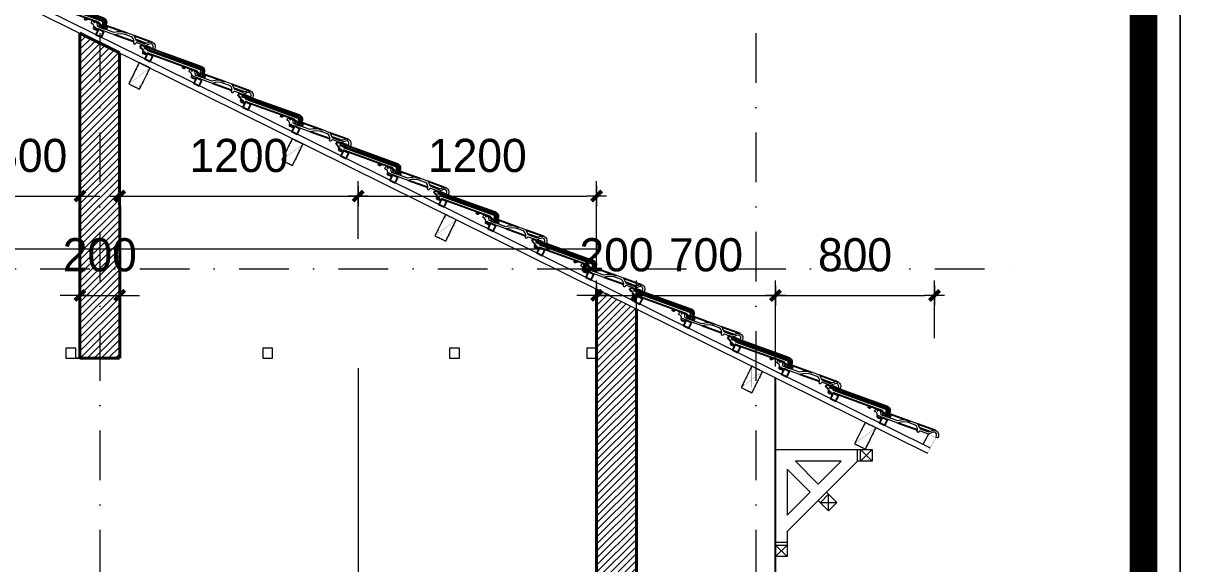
# Model space of a CAD drawing. Header units: millimetres. Extents: x 615730 to 2792744, y 139412 to 597571.
# Drawn here: x 819161 to 825039, y 293660 to 296380 of the extents above; entities that cross this region are included whole.
import ezdxf

# ---------------------------------------------------------------- set-up
doc = ezdxf.new("R2010")
doc.units = ezdxf.units.MM
doc.header["$MEASUREMENT"] = 0
doc.header["$PDMODE"] = 34
doc.linetypes.add('DASHDOT', pattern=[1, 0.5, -0.25, 0, -0.25])
doc.layers.get('0').update_dxf_attribs({"lineweight": 5})
for name, color, linetype, lineweight in [('4', 4, 'Continuous', 18), ('B', 4, 'Continuous', 18), ('HATCH', 42, 'Continuous', 5), ('KITCHEN', 4, 'Continuous', 20), ('KT', 148, 'Continuous', 18), ('NETNGOAITUONG', 1, 'Continuous', 40), ('thay', 7, 'Continuous', 15), ('TIM TRUC', 149, 'DASHDOT', 9), ('VLIEU', 250, 'Continuous', 9)]:
    doc.layers.add(name, color=color, linetype=linetype, lineweight=lineweight)
for name, color, linetype in [('5', 42, 'Continuous'), ('7', 7, 'Continuous'), ('H', 252, 'Continuous'), ('noi that', 29, 'Continuous'), ('NOITHAT', 144, 'Continuous'), ('VL', 155, 'Continuous')]:
    doc.layers.add(name, color=color, linetype=linetype)
doc.styles.add('VNI-AVO', font='vni-roms.shx')
doc.dimstyles.new('1-50b', dxfattribs={"dimtxt": 167, "dimasz": 50, "dimexe": 75, "dimexo": 150, "dimgap": 120, "dimtad": 1, "dimdec": 0, "dimzin": 12, "dimtxsty": 'VNI-AVO', "dimblk": ']', "dimcen": 0, "dimdle": 50, "dimclrd": 252, "dimclre": 252, "dimclrt": 2, "dimadec": 0, "dimazin": 0, "dimtfac": 1, "dimtdec": 0, "dimtix": 1, "dimtmove": 2, "dimatfit": 0, "dimldrblk": 'OPEN90', "dimfxl": 1, "dimlwd": -1, "dimlwe": -1, "dimarcsym": 0})
pattern_1 = [(45, (135388.969, 2621.688), (-17.6776695, 17.6776695), [])]

# ---------------------------------------------------------------- blocks, each defined once
blk = doc.blocks.new('NGOI-TAY')
at = {"layer": '4'}
blk.add_line((-73902.7, 12423.6), (-73819, 12456.5), dxfattribs=at)
for points in [[(-73990.1, 12399.9), (-73962.2, 12410.9, -0.176175), (-73903.7, 12412.4), (-73810.7, 12449, -0.414214), (-73809.5, 12451.6), (-73802.1, 12454.6, -0.327197), (-73788.2, 12474), (-73791.2, 12481.4), (-73792.1, 12481.1), (-73794.6, 12487.6), (-73798.4, 12486.1, 0.414214), (-73801.2, 12479.6, -1), (-73805.8, 12477.8, 0.783018), (-73815.5, 12476.5), (-73819, 12456.5)], [(-74014.4, 12379.6), (-74003.1, 12405.6), (-73965.9, 12420.2, -0.162278), (-73902.7, 12423.6, -3.222119)], [(-74056.3, 12363.2, 0.03122), (-74077.6, 12370.9, 0.652394), (-74104.7, 12338.7), (-74105.6, 12338.4), (-74103.8, 12333.7, -0.414214), (-74102.5, 12333.1, 0.414214), (-74099.9, 12332), (-74095.2, 12333.8, 0.414214), (-74094.1, 12336.4), (-74096.6, 12345.4, -0.58715), (-74080.4, 12361.3, -0.037186), (-74056.5, 12352.3), (-74015.4, 12368.5, -0.414214), (-74008.9, 12365.7, 0.414214), (-74002.4, 12362.8, 0.414214), (-73999.6, 12369.3, -0.162278), (-74000.4, 12385.1), (-73997.6, 12391.6, -0.162278), (-73990.1, 12399.9)]]:
    blk.add_lwpolyline(points, format="xyb", dxfattribs=at)
blk.add_lwpolyline([(-74014.4, 12379.6), (-74056.3, 12363.2)], dxfattribs=at)
at = {"layer": '5'}
for p, q in [((-73621.3, 12588.9), (-73849.2, 12499.2)), ((-73580.4, 12594.2), (-73845.5, 12489.9)), ((-73583.3, 12587.7), (-73844.9, 12484.8)), ((-73597.3, 12599.4), (-73608.5, 12595)), ((-73602.9, 12594), (-73550.8, 12614.5)), ((-73567.3, 12580), (-73559.9, 12582.9)), ((-73546, 12602.4), (-73550.8, 12614.5)), ((-73825.9, 12476.1), (-73580.6, 12572.7)), ((-73862.5, 12467.1), (-73863.4, 12466.7)), ((-73857.2, 12450.9), (-73863.4, 12466.7)), ((-73856.3, 12451.3), (-73862.5, 12467.1)), ((-73856.1, 12451.4), (-73858.6, 12483.5)), ((-73845.7, 12449), (-73848.6, 12484.7)), ((-74003.1, 12405.6), (-74092.4, 12370.4)), ((-74001.4, 12374), (-73903.7, 12412.4)), ((-73856.1, 12451.4), (-73857.2, 12450.9)), ((-73857.2, 12450.9), (-73855.4, 12446.3)), ((-73851.5, 12444.6), (-73846.8, 12446.4)), ((-74060.2, 12364.8), (-74012.7, 12383.5))]:
    blk.add_line(p, q, dxfattribs=at)
for points in [[(-73855.4, 12494.6), (-73602.9, 12594, 0.414214), (-73602.4, 12595.3, -0.414214), (-73601.8, 12596.6)], [(-73570.6, 12609.9), (-73597.4, 12599.4, 1)], [(-73559.9, 12582.9), (-73557.7, 12577.4, -0.414214), (-73559.4, 12573.5), (-73573.4, 12568, -0.300021), (-73576.6, 12568.7), (-73580.6, 12572.7)], [(-73568.5, 12577.4), (-73568.5, 12572, -0.31059), (-73570.6, 12569.1, -1.592487)], [(-73846.9, 12446.4), (-73834.2, 12451.4, 0.306678), (-73831, 12456), (-73829, 12471.5, -0.306678), (-73825.9, 12476.1)], [(-73845.7, 12449, -0.25674), (-73829.3, 12469.6)], [(-73802.1, 12454.6), (-73799.9, 12449, -0.414214), (-73801.6, 12445.1), (-73815.6, 12439.6, -0.300021), (-73818.8, 12440.3), (-73822.7, 12444.3)]]:
    blk.add_lwpolyline(points, format="xyb", dxfattribs=at)
for points in [[(-73552.5, 12616), (-73601.8, 12596.6)], [(-73597.3, 12599.4), (-73570.6, 12609.9)], [(-73570.1, 12609), (-73566.5, 12599.7), (-73580.4, 12594.2), (-73583.3, 12587.7)], [(-73798.4, 12486.1), (-73828.1, 12474.4)], [(-73863.5, 12460.5), (-73965.9, 12420.2)], [(-73868.2, 12458.7), (-73863.6, 12438.9)]]:
    blk.add_lwpolyline(points, dxfattribs=at)
for centre, radius, start, end in [((-73566.6, 12578.2), 2, 111.47712, 201.47712), ((-73539.7, 12583.2), 20.2, 108.26515, 180.73683), ((-73841.9, 12477.2), 23, 114.33079, 206.11049), ((-73843.7, 12485.3), 15, 111.47712, 186.73356), ((-73843.7, 12485.3), 5, 111.47712, 186.73356), ((-73843.1, 12480.1), 5, 111.47712, 186.73356), ((-73771.4, 12492.2), 5, 21.47712, 111.47712), ((-73762.1, 12495.9), 5, 201.47712, 291.47712), ((-73762.1, 12495.9), 5, 291.47712, 21.47712), ((-73734.1, 12506.9), 25, 189.94016, 201.47712), ((-73855, 12445.3), 1, 21.47712, 111.47712), ((-73852.2, 12446.4), 2, 201.47712, 291.47712), ((-73847.6, 12448.3), 2, 291.47712, 21.47712)]:
    blk.add_arc(centre, radius, start, end, dxfattribs=at)
at = {"layer": '7'}
for points in [[(-73608.7, 12557.8), (-73582.2, 12571.8), (-73568.1, 12545.3), (-73594.6, 12531.3)], [(-73851.6, 12429), (-73825.1, 12443), (-73811.1, 12416.5), (-73837.6, 12402.5)]]:
    blk.add_lwpolyline(points, close=True, dxfattribs=at)
blk = doc.blocks.new('dfd')
at = {"layer": 'NOITHAT', "color": 34, "lineweight": 15}
for p, q in [((664480.8, 294683.4), (664416, 294748.2)), ((664480.8, 294748.2), (664416, 294683.4)), ((664480.8, 294683.4), (664480.8, 294748.2)), ((664497, 294683.4), (664497, 294748.2)), ((664497, 294683.4), (664891.2, 294289.2)), ((664588.6, 294683.4), (664717, 294555.1)), ((664845.3, 294683.4), (664717, 294555.1)), ((664671.2, 294509.3), (664613.9, 294452)), ((664659.7, 294497.8), (664705.5, 294452)), ((664659.7, 294406.2), (664659.7, 294497.8)), ((664762.8, 294509.3), (664891.2, 294380.9)), ((664613.9, 294452), (664659.7, 294406.2)), ((664705.5, 294452), (664613.9, 294452)), ((664717, 294463.4), (664659.7, 294406.2)), ((664956, 294230), (664891.2, 294230)), ((664891.2, 294213.8), (664956, 294149)), ((664956, 294213.8), (664891.2, 294149)), ((664956, 294213.8), (664891.2, 294213.8))]:
    blk.add_line(p, q, dxfattribs=at)
for points in [[(664956, 294748.2), (664956, 294748.2), (664416, 294748.2), (664416, 294683.4), (664497, 294683.4)], [(664891.2, 294289.2), (664891.2, 294149), (664956, 294149), (664956, 294748.2)], [(664588.6, 294683.4), (664845.3, 294683.4)], [(664762.8, 294509.3), (664891.2, 294637.6), (664891.2, 294380.9)]]:
    blk.add_lwpolyline(points, dxfattribs=at)
blk = doc.blocks.new(']')
for p, q in [((1, 0), (-1, 0)), ((0, 1), (0, -1))]:
    blk.add_line(p, q)
at = {"color": 9, "const_width": 0.4}
blk.add_lwpolyline([(-0.51, -0.51), (0.51, 0.51)], dxfattribs=at)
blk = doc.blocks.new('*D502')
at = {"layer": 'DEFPOINTS', "color": 0, "ltscale": 10, "transparency": 16777216}
for p in [(819445.6, 295510.3), (819445.6, 295269.8, 279.9), (818945.6, 295144.9)]:
    blk.add_point(p, dxfattribs=at)
at = {"layer": 'KT', "color": 252, "ltscale": 10, "transparency": 16777216}
for p, q in [((818945.6, 295294.9), (818945.6, 295585.3)), ((819445.6, 295419.8), (819445.6, 295585.3)), ((818895.6, 295510.3), (818845.6, 295510.3)), ((818945.6, 295510.3), (819445.6, 295510.3)), ((819495.6, 295510.3), (819545.6, 295510.3))]:
    blk.add_line(p, q, dxfattribs=at)
at = {"layer": 'KT', "color": 252, "ltscale": 10, "transparency": 16777216, "xscale": 50, "yscale": 50, "zscale": 50}
blk.add_blockref(']', (818945.6, 295510.3), dxfattribs=at)
at = {"layer": 'KT', "color": 252, "ltscale": 10, "transparency": 16777216, "xscale": 50, "yscale": 50, "zscale": 50, "rotation": 180}
blk.add_blockref(']', (819445.6, 295510.3), dxfattribs=at)
at = {"layer": 'KT', "color": 2, "ltscale": 10, "transparency": 16777216, "insert": (819195.6, 295713.8), "char_height": 167, "attachment_point": 5, "style": 'VNI-AVO'}
blk.add_mtext('500', dxfattribs=at)
blk = doc.blocks.new('_Open90')
at = {"color": 0, "linetype": 'ByBlock', "lineweight": -2}
for p, q in [((0, 0), (-1, 0)), ((-0.5, 0.5), (0, 0)), ((0, 0), (-0.5, -0.5))]:
    blk.add_line(p, q, dxfattribs=at)
blk = doc.blocks.new('*D503')
at = {"layer": 'DEFPOINTS', "color": 0, "ltscale": 10, "transparency": 16777216}
for p in [(819645.6, 295010.3), (819445.6, 294719.9, 280), (819645.6, 294695.1)]:
    blk.add_point(p, dxfattribs=at)
at = {"layer": 'KT', "color": 252, "ltscale": 10, "transparency": 16777216}
for p, q in [((819445.6, 294869.9), (819445.6, 295085.3)), ((819645.6, 294845.1), (819645.6, 295085.3)), ((819395.6, 295010.3), (819345.6, 295010.3)), ((819445.6, 295010.3), (819645.6, 295010.3)), ((819695.6, 295010.3), (819745.6, 295010.3))]:
    blk.add_line(p, q, dxfattribs=at)
at = {"layer": 'KT', "color": 252, "ltscale": 10, "transparency": 16777216, "xscale": 50, "yscale": 50, "zscale": 50}
blk.add_blockref(']', (819445.6, 295010.3), dxfattribs=at)
at = {"layer": 'KT', "color": 252, "ltscale": 10, "transparency": 16777216, "xscale": 50, "yscale": 50, "zscale": 50, "rotation": 180}
blk.add_blockref(']', (819645.6, 295010.3), dxfattribs=at)
at = {"layer": 'KT', "color": 2, "ltscale": 10, "transparency": 16777216, "insert": (819545.6, 295213.8), "char_height": 167, "attachment_point": 5, "style": 'VNI-AVO'}
blk.add_mtext('200', dxfattribs=at)
blk = doc.blocks.new('*D504')
at = {"layer": 'DEFPOINTS', "color": 0, "ltscale": 10, "transparency": 16777216}
for p in [(820845.2, 295510.3), (819645.6, 295245.1, -0.1), (820845.2, 295144.9)]:
    blk.add_point(p, dxfattribs=at)
at = {"layer": 'KT', "color": 252, "ltscale": 10, "transparency": 16777216}
for p, q in [((819645.6, 295395.1), (819645.6, 295585.3)), ((820845.2, 295294.9), (820845.2, 295585.3)), ((819695.6, 295510.3), (820795.2, 295510.3))]:
    blk.add_line(p, q, dxfattribs=at)
at = {"layer": 'KT', "color": 252, "ltscale": 10, "transparency": 16777216, "xscale": 50, "yscale": 50, "zscale": 50, "rotation": 180}
blk.add_blockref(']', (819645.6, 295510.3), dxfattribs=at)
at = {"layer": 'KT', "color": 252, "ltscale": 10, "transparency": 16777216, "xscale": 50, "yscale": 50, "zscale": 50}
blk.add_blockref(']', (820845.2, 295510.3), dxfattribs=at)
at = {"layer": 'KT', "color": 2, "ltscale": 10, "transparency": 16777216, "insert": (820245.4, 295713.8), "char_height": 167, "attachment_point": 5, "style": 'VNI-AVO'}
blk.add_mtext('1200', dxfattribs=at)
blk = doc.blocks.new('*D505')
at = {"layer": 'DEFPOINTS', "color": 0, "ltscale": 10, "transparency": 16777216}
for p in [(822045.4, 295510.3), (820845.2, 295144.9), (822045.4, 294976.8)]:
    blk.add_point(p, dxfattribs=at)
at = {"layer": 'KT', "color": 252, "ltscale": 10, "transparency": 16777216}
for p, q in [((820845.2, 295294.9), (820845.2, 295585.3)), ((822045.4, 295126.8), (822045.4, 295585.3)), ((820895.2, 295510.3), (821995.4, 295510.3))]:
    blk.add_line(p, q, dxfattribs=at)
at = {"layer": 'KT', "color": 252, "ltscale": 10, "transparency": 16777216, "xscale": 50, "yscale": 50, "zscale": 50, "rotation": 180}
blk.add_blockref(']', (820845.2, 295510.3), dxfattribs=at)
at = {"layer": 'KT', "color": 252, "ltscale": 10, "transparency": 16777216, "xscale": 50, "yscale": 50, "zscale": 50}
blk.add_blockref(']', (822045.4, 295510.3), dxfattribs=at)
at = {"layer": 'KT', "color": 2, "ltscale": 10, "transparency": 16777216, "insert": (821445.3, 295713.8), "char_height": 167, "attachment_point": 5, "style": 'VNI-AVO'}
blk.add_mtext('1200', dxfattribs=at)
blk = doc.blocks.new('*D506')
at = {"layer": 'DEFPOINTS', "color": 0, "ltscale": 10, "transparency": 16777216}
for p in [(822245.4, 295010.3), (822245.4, 294502.6), (822045.4, 294476.8)]:
    blk.add_point(p, dxfattribs=at)
at = {"layer": 'KT', "color": 252, "ltscale": 10, "transparency": 16777216}
for p, q in [((822045.4, 294626.8), (822045.4, 295085.3)), ((822245.4, 294652.6), (822245.4, 295085.3)), ((821995.4, 295010.3), (821945.4, 295010.3)), ((822045.4, 295010.3), (822245.4, 295010.3)), ((822295.4, 295010.3), (822345.4, 295010.3))]:
    blk.add_line(p, q, dxfattribs=at)
at = {"layer": 'KT', "color": 252, "ltscale": 10, "transparency": 16777216, "xscale": 50, "yscale": 50, "zscale": 50}
blk.add_blockref(']', (822045.4, 295010.3), dxfattribs=at)
at = {"layer": 'KT', "color": 252, "ltscale": 10, "transparency": 16777216, "xscale": 50, "yscale": 50, "zscale": 50, "rotation": 180}
blk.add_blockref(']', (822245.4, 295010.3), dxfattribs=at)
at = {"layer": 'KT', "color": 2, "ltscale": 10, "transparency": 16777216, "insert": (822145.4, 295213.8), "char_height": 167, "attachment_point": 5, "style": 'VNI-AVO'}
blk.add_mtext('200', dxfattribs=at)
blk = doc.blocks.new('*D507')
at = {"layer": 'DEFPOINTS', "color": 0, "ltscale": 10, "transparency": 16777216}
for p in [(822945.6, 295010.3), (822245.4, 294502.6), (822945.6, 294502.6)]:
    blk.add_point(p, dxfattribs=at)
at = {"layer": 'KT', "color": 252, "ltscale": 10, "transparency": 16777216}
for p, q in [((822245.4, 294652.6), (822245.4, 295085.3)), ((822945.6, 294652.6), (822945.6, 295085.3)), ((822295.4, 295010.3), (822895.6, 295010.3))]:
    blk.add_line(p, q, dxfattribs=at)
at = {"layer": 'KT', "color": 252, "ltscale": 10, "transparency": 16777216, "xscale": 50, "yscale": 50, "zscale": 50, "rotation": 180}
blk.add_blockref(']', (822245.4, 295010.3), dxfattribs=at)
at = {"layer": 'KT', "color": 252, "ltscale": 10, "transparency": 16777216, "xscale": 50, "yscale": 50, "zscale": 50}
blk.add_blockref(']', (822945.6, 295010.3), dxfattribs=at)
at = {"layer": 'KT', "color": 2, "ltscale": 10, "transparency": 16777216, "insert": (822595.5, 295213.8), "char_height": 167, "attachment_point": 5, "style": 'VNI-AVO'}
blk.add_mtext('700', dxfattribs=at)
blk = doc.blocks.new('*D508')
at = {"layer": 'DEFPOINTS', "color": 0, "ltscale": 10, "transparency": 16777216}
for p in [(823745.4, 295010.3), (823745.4, 294644.9), (822945.6, 294502.6)]:
    blk.add_point(p, dxfattribs=at)
at = {"layer": 'KT', "color": 252, "ltscale": 10, "transparency": 16777216}
for p, q in [((822945.6, 294652.6), (822945.6, 295085.3)), ((823745.4, 294794.9), (823745.4, 295085.3)), ((822995.6, 295010.3), (823695.4, 295010.3))]:
    blk.add_line(p, q, dxfattribs=at)
at = {"layer": 'KT', "color": 252, "ltscale": 10, "transparency": 16777216, "xscale": 50, "yscale": 50, "zscale": 50, "rotation": 180}
blk.add_blockref(']', (822945.6, 295010.3), dxfattribs=at)
at = {"layer": 'KT', "color": 252, "ltscale": 10, "transparency": 16777216, "xscale": 50, "yscale": 50, "zscale": 50}
blk.add_blockref(']', (823745.4, 295010.3), dxfattribs=at)
at = {"layer": 'KT', "color": 2, "ltscale": 10, "transparency": 16777216, "insert": (823345.5, 295213.8), "char_height": 167, "attachment_point": 5, "style": 'VNI-AVO'}
blk.add_mtext('800', dxfattribs=at)

msp = doc.modelspace()

# ---------------------------------------------------------------- hatches: boundary and pattern name
at = {"layer": 'VLIEU', "ltscale": 10}
h = msp.add_hatch(dxfattribs=at)
h.set_pattern_fill('ANSI31', color=256, scale=200, style=0)
h.set_pattern_definition(pattern_1)
edge = h.paths.add_edge_path()
edge.add_line((819645.5, 296231.1), (819445.6, 296330.3))
edge.add_line((819445.6, 296330.3), (819445.6, 294695.1))
edge.add_line((819645.6, 294695.1), (819645.5, 296231.1))
edge.add_line((819445.6, 294695.1), (819645.5, 294695.1))
h = msp.add_hatch(dxfattribs=at)
h.set_pattern_fill('ANSI31', color=256, scale=200, style=0)
h.set_pattern_definition(pattern_1)
edge = h.paths.add_edge_path()
edge.add_line((822045.4, 295041.3), (822245.4, 294942.1))
edge.add_line((822245.4, 294942.1), (822245.4, 293525))
edge.add_line((822245.4, 293525), (822045.4, 293525))
edge.add_line((822045.4, 293525), (822045.4, 295036))

# ---------------------------------------------------------------- linework, layer by layer
msp.add_line((823715.8, 294312.1, 0), (823688.9, 294262.4, 0))
at = {"layer": 'B'}
for points, elevation in [([(819691.1, 296074.6), (819744.9, 296047.9), (819798.2, 296155.4), (819744.4, 296182.1)], -0.4), ([(820460.7, 295690.7), (820514.5, 295664), (820567.8, 295771.5), (820514, 295798.2)], -0.4), ([(821232.1, 295310.5), (821285.9, 295283.9), (821339.2, 295391.4), (821285.4, 295418.1)], -0.4), ([(822773.1, 294546.5), (822826.9, 294519.9), (822880.2, 294627.4), (822826.4, 294654)], -0.8), ([(823343.7, 294263.7), (823397.4, 294237), (823450.7, 294344.5), (823397, 294371.2)], 0)]:
    msp.add_lwpolyline(points, close=True, dxfattribs=dict(at, elevation=elevation))
at = {"layer": 'H', "const_width": 138.2}
msp.add_lwpolyline([(797794.4, 285120.6), (824797.2, 285120.6), (824797.2, 304105.6), (797794.4, 304105.6)], close=True, dxfattribs=at)
at = {"layer": 'HATCH'}
msp.add_line((822945.6, 290745), (822945.6, 294595), dxfattribs=at)
msp.add_lwpolyline([(820845.2, 294644.9), (820845.2, 290745)], dxfattribs=at)
at = {"layer": 'KITCHEN', "const_width": 1, "elevation": 0}
msp.add_lwpolyline([(823753.7, 294296.5), (823709.5, 294216.2)], dxfattribs=at)
at = {"layer": 'NETNGOAITUONG'}
for p, q in [((819645.5, 296231.1, -0.1), (819445.6, 296330.3, -0.1)), ((819445.6, 296330.3, -0.1), (819445.6, 294695.1)), ((819645.6, 294695.1), (819645.5, 296231.1, -0.1)), ((822045.4, 293445), (822045.4, 295041.3)), ((822245.4, 293445), (822245.4, 294942.1)), ((822245.4, 294502.6), (822245.4, 294942.1)), ((819445.6, 294695.1), (819645.5, 294695.1))]:
    msp.add_line(p, q, dxfattribs=at)
at = {"layer": 'noi that', "ltscale": 10, "const_width": 1}
for points in [[(810945.3, 295165), (822045.4, 295164.9)], [(810945.3, 295145), (822045.4, 295144.9)], [(822045.4, 294695.1), (816345.6, 294695.1)], [(822045.4, 294644.9), (816345.6, 294644.9)]]:
    msp.add_lwpolyline(points, dxfattribs=at)
at = {"layer": 'thay'}
for p, q in [((814236, 298913.2, -0.4), (820247, 295932.9, -0.1)), ((814249.3, 298940.1, -0.4), (819998.1, 296089.8, -0.1)), ((819998.1, 296089.8, -0.1), (823723.9, 294242.5, 0)), ((820247, 295932.9, -0.1), (823709.9, 294216, 0))]:
    msp.add_line(p, q, dxfattribs=at)
at = {"layer": 'thay', "linetype": 'Continuous'}
for points in [[(797610, 284936.3), (824981.6, 284936.3), (824981.6, 304289.9), (797610, 304289.9)], [(824981.6, 284936.3), (852353.1, 284936.3), (852353.1, 304289.9), (824981.6, 304289.9)]]:
    msp.add_lwpolyline(points, close=True, dxfattribs=at)
at = {"layer": 'thay'}
for points, elevation in [([(819375.3, 294695.1), (819425.3, 294695.1), (819425.3, 294745.1), (819375.3, 294745.1)], 1196.7), ([(820365.3, 294695.1), (820415.3, 294695.1), (820415.3, 294745.1), (820365.3, 294745.1)], 598.4), ([(821305.3, 294695.1), (821355.3, 294695.1), (821355.3, 294745.1), (821305.3, 294745.1)], 199.5), ([(819425.3, 294695.1), (819475.3, 294695.1), (819475.3, 294695.1), (819425.3, 294695.1)], 398.9)]:
    msp.add_lwpolyline(points, close=True, dxfattribs=dict(at, elevation=elevation))
msp.add_lwpolyline([(821995.4, 294695.1), (822045.4, 294695.1), (822045.4, 294745.1), (821995.4, 294745.1)], close=True, dxfattribs=at)
at = {"layer": 'TIM TRUC', "ltscale": 500}
for p, q in [((819545.6, 299831.5), (819545.6, 287548.1)), ((822845.6, 299831.5), (822845.6, 287548.1)), ((798742.1, 295144.9), (824133, 295144.9))]:
    msp.add_line(p, q, dxfattribs=at)
at = {"layer": 'TIM TRUC', "ltscale": 50}
for points, elevation in [([(819691.1, 296074.6), (819744.9, 296047.9), (819798.2, 296155.4), (819744.4, 296182.1)], -0.4), ([(820460.7, 295690.7), (820514.5, 295664), (820567.8, 295771.5), (820514, 295798.2)], -0.4), ([(821232.1, 295310.5), (821285.9, 295283.9), (821339.2, 295391.4), (821285.4, 295418.1)], -0.4), ([(822773.1, 294546.5), (822826.9, 294519.9), (822880.2, 294627.4), (822826.4, 294654)], -0.8), ([(823343.7, 294263.7), (823397.4, 294237), (823450.7, 294344.5), (823397, 294371.2)], 0)]:
    msp.add_lwpolyline(points, close=True, dxfattribs=dict(at, elevation=elevation))
at = {"layer": 'TIM TRUC', "ltscale": 50, "elevation": -0.4}
msp.add_lwpolyline([(822109.7, 295009.4), (822110.6, 295011.3), (822056.9, 295037.9), (822055.9, 295036)], dxfattribs=at)
at = {"layer": 'VL', "ltscale": 10}
msp.add_line((822945.6, 293595), (822945.6, 294595), dxfattribs=at)
at = {"layer": 'VLIEU'}
msp.add_line((810945.3, 295245.1, -0.3), (822045.4, 295245.1), dxfattribs=at)
at = {"layer": 'VLIEU', "ltscale": 10, "const_width": 1}
for points, elevation in [([(819691.1, 296074.6), (819798.2, 296155.4)], -0.4), ([(819744.4, 296182.1), (819744.9, 296047.9)], -0.4), ([(820514, 295798.2), (820514.5, 295664)], -0.4), ([(820460.7, 295690.7), (820567.8, 295771.5)], -0.4), ([(821232.1, 295310.5), (821339.2, 295391.4)], -0.4), ([(821285.4, 295418.1), (821285.9, 295283.9)], -0.4), ([(822773.1, 294546.5), (822880.2, 294627.4)], -0.8), ([(822826.4, 294654), (822826.9, 294519.9)], -0.8), ([(823343.7, 294263.7), (823450.7, 294344.5)], 0), ([(823397, 294371.2), (823397.4, 294237)], 0), ([(823715.8, 294312.1), (823751.5, 294292.5)], 0)]:
    msp.add_lwpolyline(points, dxfattribs=dict(at, elevation=elevation))

# ---------------------------------------------------------------- block references
at = {"extrusion": (-3.36382e-05, 1.54578e-05, 1), "xscale": -1, "rotation": 1.56154608363039}
for p in [(746081.1, 281900.4, -23.1), (746573.9, 281656.1, -23.1), (747066.7, 281411.9, -23.1), (747559.5, 281167.6, -23.1), (748052.3, 280923.3, -23.1), (748545.1, 280679.1, -23.1), (749037.8, 280434.8, -23.1), (749530.6, 280190.5, -23.1), (750023.4, 279946.3, -23.1)]:
    msp.add_blockref('NGOI-TAY', p, dxfattribs=at)
at = {"layer": 'KT', "xscale": -0.8999999999068677, "yscale": 0.9000000000014552, "zscale": 0.9}
msp.add_blockref('dfd', (1421406, 28961.1), dxfattribs=at)

# ---------------------------------------------------------------- dimensions: what is measured, and where the dimension line sits
at = {"layer": 'KT', "ltscale": 10}
for base, p1, p2, picture, middle in [((819445.6, 295510.3), (818945.6, 295144.9), (819445.6, 295269.8, 279.9), '*D502', (819195.6, 295713.8)), ((820845.2, 295510.3), (819645.6, 295245.1, -0.1), (820845.2, 295144.9), '*D504', (820245.4, 295713.8)), ((822045.4, 295510.3), (820845.2, 295144.9), (822045.4, 294976.8), '*D505', (821445.3, 295713.8)), ((819645.6, 295010.3), (819445.6, 294719.9, 280), (819645.6, 294695.1), '*D503', (819545.6, 295213.8)), ((822245.4, 295010.3), (822045.4, 294476.8), (822245.4, 294502.6), '*D506', (822145.4, 295213.8)), ((822945.6, 295010.3), (822245.4, 294502.6), (822945.6, 294502.6), '*D507', (822595.5, 295213.8)), ((823745.4, 295010.3), (822945.6, 294502.6), (823745.4, 294644.9), '*D508', (823345.5, 295213.8))]:
    dim = msp.add_linear_dim(base=base, p1=p1, p2=p2, dimstyle='1-50b', dxfattribs=at)
    dim.commit()
    dim.dimension.update_dxf_attribs({"geometry": picture, "text_midpoint": middle})

doc.saveas('drawing.dxf')
